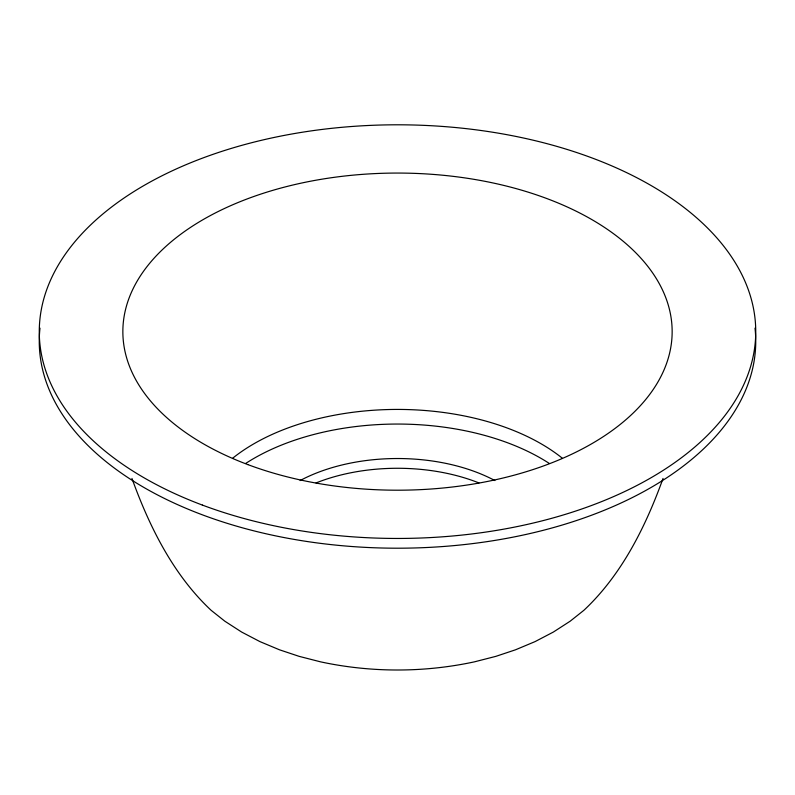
<?xml version="1.0" encoding="UTF-8"?>
<svg xmlns="http://www.w3.org/2000/svg" width="795" height="795" viewBox="0 0 795 795"><rect width="100%" height="100%" fill="white"/><g stroke="black" fill="none" stroke-linecap="round" stroke-linejoin="round"><path stroke-width="1.19" d="M663.05 478.421C645.629 526.648 621.73 574.874 583.838 610.341L570.164 621.203L553.37 632.045L535.055 641.615L515.478 649.813L495.841 656.362L474.386 661.857C423.884 672.719 371.116 672.719 320.614 661.857L299.159 656.362L279.522 649.813L259.945 641.615L241.63 632.045L224.836 621.203L211.162 610.341C173.27 574.874 149.371 526.648 131.95 478.421M316.062 482.933A143.299 82.73 0 0 1 478.938 482.933M232.786 458.119A203.003 117.203 0 0 1 562.214 458.119M300.103 480.568A143.299 82.73 0 0 1 494.897 480.568M245.625 463.485A203.003 117.203 0 0 1 549.375 463.485M755.011 328.156A358.237 206.829 0 0 1 397.5 548.202A358.237 206.829 0 0 1 39.989 328.156M247.911 464.618A274.653 158.573 0 0 0 671.775 339.922A274.653 158.573 0 0 0 272.814 190.343A274.653 158.573 0 0 0 247.911 464.618M202.387 505.083A358.237 206.829 0 0 0 755.25 342.456A358.237 206.829 0 0 0 234.863 147.343A358.237 206.829 0 0 0 202.387 505.083"/></g></svg>
